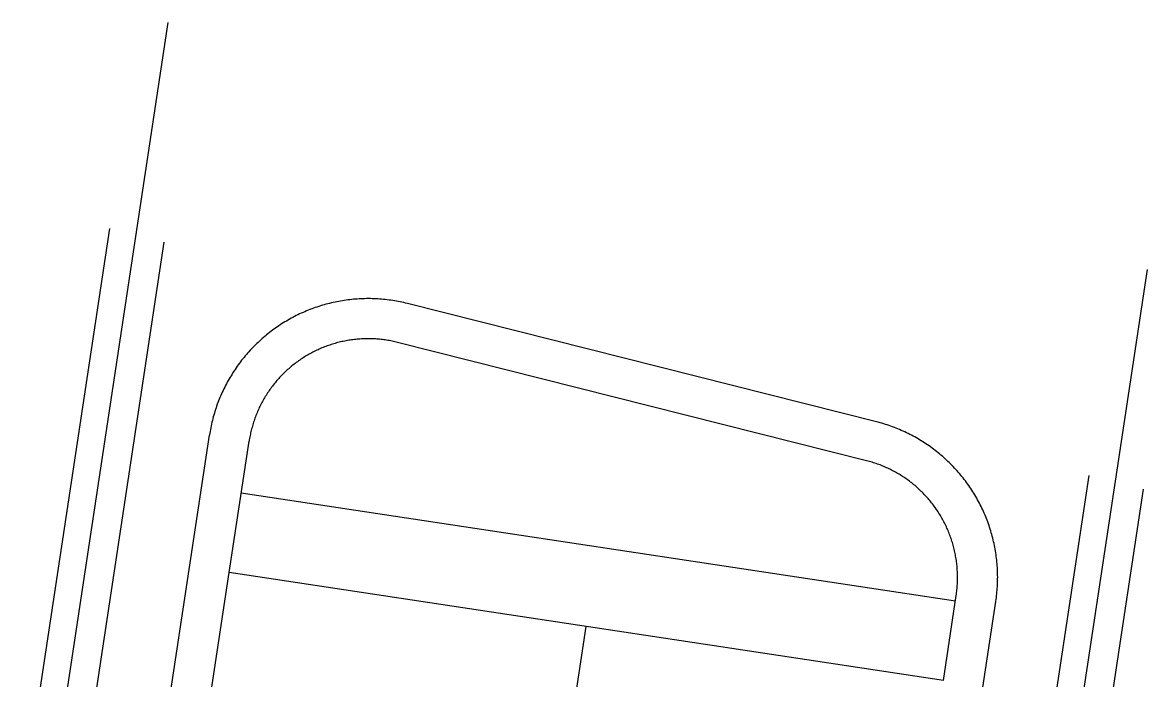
# Model space of a CAD drawing. Header units: metres. Extents: x 680594 to 684853, y 828874 to 830078.
# Drawn here: x 682711.6 to 682795.8, y 829692.7 to 829741.9 of the extents above; entities that cross this region are included whole.
import ezdxf

# ---------------------------------------------------------------- set-up
doc = ezdxf.new("R2010")
doc.units = ezdxf.units.M
doc.layers.add('PLOT_LINES', color=7, linetype='Continuous')

msp = doc.modelspace()

# ---------------------------------------------------------------- linework, layer by layer
at = {"layer": 'PLOT_LINES'}
for points in [[(682690.367, 829529.224), (682722.522, 829741.898)], [(682690.367, 829529.224), (682722.522, 829741.898)], [(682689.71, 829538.256), (682718.171, 829726.494)], [(682689.71, 829538.256), (682718.171, 829726.494)], [(682692.569, 829529.267), (682722.234, 829725.469)], [(682692.569, 829529.267), (682722.234, 829725.469)], [(682765.291, 829521.937), (682795.753, 829723.419)], [(682765.291, 829521.937), (682795.753, 829723.419)], [(682740.416, 829720.881), (682740.28, 829720.914), (682740.143, 829720.946), (682740.007, 829720.977), (682739.87, 829721.005), (682739.732, 829721.032), (682739.595, 829721.058), (682739.457, 829721.082), (682739.319, 829721.104), (682739.18, 829721.125), (682739.042, 829721.144), (682738.903, 829721.161), (682738.764, 829721.177), (682738.624, 829721.191), (682738.485, 829721.204), (682738.346, 829721.214), (682738.206, 829721.224), (682738.066, 829721.231), (682737.926, 829721.237), (682737.786, 829721.242), (682737.646, 829721.245), (682737.506, 829721.246), (682737.367, 829721.245), (682737.227, 829721.243), (682737.087, 829721.239), (682736.947, 829721.234), (682736.807, 829721.227), (682736.667, 829721.218), (682736.528, 829721.208), (682736.388, 829721.196), (682736.249, 829721.182), (682736.11, 829721.167), (682735.971, 829721.151), (682735.832, 829721.132), (682735.694, 829721.112), (682735.555, 829721.09), (682735.417, 829721.067), (682735.28, 829721.042), (682735.142, 829721.016), (682735.005, 829720.988), (682734.868, 829720.958), (682734.732, 829720.927), (682734.596, 829720.894), (682734.46, 829720.86), (682734.325, 829720.824), (682734.19, 829720.786), (682734.056, 829720.747), (682733.922, 829720.706), (682733.788, 829720.664), (682733.655, 829720.62), (682733.523, 829720.575), (682733.391, 829720.528), (682733.26, 829720.479), (682733.129, 829720.429), (682732.999, 829720.378), (682732.869, 829720.325), (682732.74, 829720.27), (682732.612, 829720.214), (682732.485, 829720.157), (682732.358, 829720.098), (682732.231, 829720.037), (682732.106, 829719.975), (682731.981, 829719.912), (682731.857, 829719.847), (682731.734, 829719.781), (682731.611, 829719.713), (682731.49, 829719.644), (682731.369, 829719.573), (682731.249, 829719.501), (682731.13, 829719.428), (682731.011, 829719.353), (682730.894, 829719.277), (682730.777, 829719.2), (682730.662, 829719.121), (682730.547, 829719.041), (682730.433, 829718.959), (682730.32, 829718.876), (682730.208, 829718.792), (682730.098, 829718.707), (682729.988, 829718.62), (682729.879, 829718.532), (682729.771, 829718.442), (682729.664, 829718.352), (682729.559, 829718.26), (682729.454, 829718.167), (682729.351, 829718.073), (682729.248, 829717.978), (682729.147, 829717.881), (682729.047, 829717.783), (682728.948, 829717.684), (682728.85, 829717.584), (682728.753, 829717.483), (682728.658, 829717.381), (682728.564, 829717.277), (682728.47, 829717.173), (682728.379, 829717.067), (682728.288, 829716.96), (682728.199, 829716.853), (682728.111, 829716.744), (682728.024, 829716.634), (682727.938, 829716.523), (682727.854, 829716.411), (682727.771, 829716.299), (682727.689, 829716.185), (682727.609, 829716.07), (682727.53, 829715.955), (682727.453, 829715.838), (682727.376, 829715.721), (682727.302, 829715.603), (682727.228, 829715.483), (682727.156, 829715.363), (682727.085, 829715.243), (682727.016, 829715.121), (682726.948, 829714.999), (682726.882, 829714.875), (682726.817, 829714.751), (682726.754, 829714.627), (682726.692, 829714.501), (682726.631, 829714.375), (682726.572, 829714.248), (682726.514, 829714.121), (682726.458, 829713.992), (682726.404, 829713.863), (682726.351, 829713.734), (682726.299, 829713.604), (682726.249, 829713.473), (682726.2, 829713.342), (682726.153, 829713.21), (682726.108, 829713.078), (682726.064, 829712.945), (682726.022, 829712.811), (682725.981, 829712.677), (682725.942, 829712.543), (682725.904, 829712.408), (682725.868, 829712.273), (682725.833, 829712.137), (682725.8, 829712.001), (682725.769, 829711.865), (682725.739, 829711.728), (682725.711, 829711.591), (682725.684, 829711.454), (682725.66, 829711.316), (682725.636, 829711.178), (682725.614, 829711.04)], [(682740.416, 829720.881), (682740.28, 829720.914), (682740.143, 829720.946), (682740.007, 829720.977), (682739.87, 829721.005), (682739.732, 829721.032), (682739.595, 829721.058), (682739.457, 829721.082), (682739.319, 829721.104), (682739.18, 829721.125), (682739.042, 829721.144), (682738.903, 829721.161), (682738.764, 829721.177), (682738.624, 829721.191), (682738.485, 829721.204), (682738.346, 829721.214), (682738.206, 829721.224), (682738.066, 829721.231), (682737.926, 829721.237), (682737.786, 829721.242), (682737.646, 829721.245), (682737.506, 829721.246), (682737.367, 829721.245), (682737.227, 829721.243), (682737.087, 829721.239), (682736.947, 829721.234), (682736.807, 829721.227), (682736.667, 829721.218), (682736.528, 829721.208), (682736.388, 829721.196), (682736.249, 829721.182), (682736.11, 829721.167), (682735.971, 829721.151), (682735.832, 829721.132), (682735.694, 829721.112), (682735.555, 829721.09), (682735.417, 829721.067), (682735.28, 829721.042), (682735.142, 829721.016), (682735.005, 829720.988), (682734.868, 829720.958), (682734.732, 829720.927), (682734.596, 829720.894), (682734.46, 829720.86), (682734.325, 829720.824), (682734.19, 829720.786), (682734.056, 829720.747), (682733.922, 829720.706), (682733.788, 829720.664), (682733.655, 829720.62), (682733.523, 829720.575), (682733.391, 829720.528), (682733.26, 829720.479), (682733.129, 829720.429), (682732.999, 829720.378), (682732.869, 829720.325), (682732.74, 829720.27), (682732.612, 829720.214), (682732.485, 829720.157), (682732.358, 829720.098), (682732.231, 829720.037), (682732.106, 829719.975), (682731.981, 829719.912), (682731.857, 829719.847), (682731.734, 829719.781), (682731.611, 829719.713), (682731.49, 829719.644), (682731.369, 829719.573), (682731.249, 829719.501), (682731.13, 829719.428), (682731.011, 829719.353), (682730.894, 829719.277), (682730.777, 829719.2), (682730.662, 829719.121), (682730.547, 829719.041), (682730.433, 829718.959), (682730.32, 829718.876), (682730.208, 829718.792), (682730.098, 829718.707), (682729.988, 829718.62), (682729.879, 829718.532), (682729.771, 829718.442), (682729.664, 829718.352), (682729.559, 829718.26), (682729.454, 829718.167), (682729.351, 829718.073), (682729.248, 829717.978), (682729.147, 829717.881), (682729.047, 829717.783), (682728.948, 829717.684), (682728.85, 829717.584), (682728.753, 829717.483), (682728.658, 829717.381), (682728.564, 829717.277), (682728.47, 829717.173), (682728.379, 829717.067), (682728.288, 829716.96), (682728.199, 829716.853), (682728.111, 829716.744), (682728.024, 829716.634), (682727.938, 829716.523), (682727.854, 829716.411), (682727.771, 829716.299), (682727.689, 829716.185), (682727.609, 829716.07), (682727.53, 829715.955), (682727.453, 829715.838), (682727.376, 829715.721), (682727.302, 829715.603), (682727.228, 829715.483), (682727.156, 829715.363), (682727.085, 829715.243), (682727.016, 829715.121), (682726.948, 829714.999), (682726.882, 829714.875), (682726.817, 829714.751), (682726.754, 829714.627), (682726.692, 829714.501), (682726.631, 829714.375), (682726.572, 829714.248), (682726.514, 829714.121), (682726.458, 829713.992), (682726.404, 829713.863), (682726.351, 829713.734), (682726.299, 829713.604), (682726.249, 829713.473), (682726.2, 829713.342), (682726.153, 829713.21), (682726.108, 829713.078), (682726.064, 829712.945), (682726.022, 829712.811), (682725.981, 829712.677), (682725.942, 829712.543), (682725.904, 829712.408), (682725.868, 829712.273), (682725.833, 829712.137), (682725.8, 829712.001), (682725.769, 829711.865), (682725.739, 829711.728), (682725.711, 829711.591), (682725.684, 829711.454), (682725.66, 829711.316), (682725.636, 829711.178), (682725.614, 829711.04)], [(682775.487, 829712.031), (682740.416, 829720.881)], [(682775.487, 829712.031), (682740.416, 829720.881)], [(682739.682, 829717.972), (682739.58, 829717.997), (682739.477, 829718.021), (682739.375, 829718.044), (682739.272, 829718.065), (682739.169, 829718.086), (682739.066, 829718.105), (682738.963, 829718.123), (682738.859, 829718.139), (682738.755, 829718.155), (682738.651, 829718.169), (682738.547, 829718.182), (682738.443, 829718.194), (682738.338, 829718.205), (682738.234, 829718.214), (682738.129, 829718.222), (682738.024, 829718.229), (682737.919, 829718.235), (682737.815, 829718.24), (682737.71, 829718.243), (682737.605, 829718.245), (682737.5, 829718.246), (682737.395, 829718.245), (682737.29, 829718.244), (682737.185, 829718.241), (682737.08, 829718.237), (682736.975, 829718.232), (682736.87, 829718.225), (682736.766, 829718.217), (682736.661, 829718.208), (682736.557, 829718.198), (682736.452, 829718.187), (682736.348, 829718.174), (682736.244, 829718.161), (682736.14, 829718.146), (682736.036, 829718.129), (682735.933, 829718.112), (682735.83, 829718.093), (682735.726, 829718.073), (682735.624, 829718.052), (682735.521, 829718.03), (682735.419, 829718.007), (682735.317, 829717.982), (682735.215, 829717.956), (682735.113, 829717.929), (682735.012, 829717.901), (682734.912, 829717.872), (682734.811, 829717.841), (682734.711, 829717.809), (682734.611, 829717.776), (682734.512, 829717.742), (682734.413, 829717.707), (682734.315, 829717.671), (682734.217, 829717.633), (682734.119, 829717.595), (682734.022, 829717.555), (682733.925, 829717.514), (682733.829, 829717.472), (682733.733, 829717.429), (682733.638, 829717.385), (682733.543, 829717.339), (682733.449, 829717.293), (682733.356, 829717.245), (682733.263, 829717.197), (682733.17, 829717.147), (682733.078, 829717.096), (682732.987, 829717.044), (682732.897, 829716.991), (682732.806, 829716.937), (682732.717, 829716.882), (682732.628, 829716.826), (682732.54, 829716.769), (682732.453, 829716.711), (682732.366, 829716.652), (682732.28, 829716.592), (682732.195, 829716.531), (682732.11, 829716.469), (682732.026, 829716.405), (682731.943, 829716.341), (682731.861, 829716.276), (682731.779, 829716.21), (682731.698, 829716.143), (682731.618, 829716.075), (682731.539, 829716.007), (682731.461, 829715.937), (682731.383, 829715.866), (682731.306, 829715.795), (682731.23, 829715.722), (682731.155, 829715.649), (682731.081, 829715.575), (682731.007, 829715.5), (682730.935, 829715.424), (682730.863, 829715.347), (682730.793, 829715.269), (682730.723, 829715.191), (682730.654, 829715.112), (682730.586, 829715.032), (682730.519, 829714.951), (682730.453, 829714.869), (682730.388, 829714.787), (682730.324, 829714.704), (682730.26, 829714.62), (682730.198, 829714.535), (682730.137, 829714.45), (682730.077, 829714.364), (682730.018, 829714.278), (682729.959, 829714.19), (682729.902, 829714.102), (682729.846, 829714.013), (682729.791, 829713.924), (682729.737, 829713.834), (682729.684, 829713.743), (682729.632, 829713.652), (682729.581, 829713.56), (682729.531, 829713.468), (682729.483, 829713.375), (682729.435, 829713.281), (682729.389, 829713.187), (682729.343, 829713.093), (682729.299, 829712.997), (682729.256, 829712.902), (682729.214, 829712.806), (682729.173, 829712.709), (682729.133, 829712.612), (682729.094, 829712.514), (682729.057, 829712.416), (682729.02, 829712.318), (682728.985, 829712.219), (682728.951, 829712.12), (682728.918, 829712.02), (682728.886, 829711.92), (682728.855, 829711.82), (682728.826, 829711.719), (682728.798, 829711.618), (682728.771, 829711.516), (682728.745, 829711.415), (682728.72, 829711.312), (682728.697, 829711.21), (682728.674, 829711.108), (682728.653, 829711.005), (682728.633, 829710.902), (682728.615, 829710.798), (682728.597, 829710.695), (682728.581, 829710.591)], [(682739.682, 829717.972), (682739.58, 829717.997), (682739.477, 829718.021), (682739.375, 829718.044), (682739.272, 829718.065), (682739.169, 829718.086), (682739.066, 829718.105), (682738.963, 829718.123), (682738.859, 829718.139), (682738.755, 829718.155), (682738.651, 829718.169), (682738.547, 829718.182), (682738.443, 829718.194), (682738.338, 829718.205), (682738.234, 829718.214), (682738.129, 829718.222), (682738.024, 829718.229), (682737.919, 829718.235), (682737.815, 829718.24), (682737.71, 829718.243), (682737.605, 829718.245), (682737.5, 829718.246), (682737.395, 829718.245), (682737.29, 829718.244), (682737.185, 829718.241), (682737.08, 829718.237), (682736.975, 829718.232), (682736.87, 829718.225), (682736.766, 829718.217), (682736.661, 829718.208), (682736.557, 829718.198), (682736.452, 829718.187), (682736.348, 829718.174), (682736.244, 829718.161), (682736.14, 829718.146), (682736.036, 829718.129), (682735.933, 829718.112), (682735.83, 829718.093), (682735.726, 829718.073), (682735.624, 829718.052), (682735.521, 829718.03), (682735.419, 829718.007), (682735.317, 829717.982), (682735.215, 829717.956), (682735.113, 829717.929), (682735.012, 829717.901), (682734.912, 829717.872), (682734.811, 829717.841), (682734.711, 829717.809), (682734.611, 829717.776), (682734.512, 829717.742), (682734.413, 829717.707), (682734.315, 829717.671), (682734.217, 829717.633), (682734.119, 829717.595), (682734.022, 829717.555), (682733.925, 829717.514), (682733.829, 829717.472), (682733.733, 829717.429), (682733.638, 829717.385), (682733.543, 829717.339), (682733.449, 829717.293), (682733.356, 829717.245), (682733.263, 829717.197), (682733.17, 829717.147), (682733.078, 829717.096), (682732.987, 829717.044), (682732.897, 829716.991), (682732.806, 829716.937), (682732.717, 829716.882), (682732.628, 829716.826), (682732.54, 829716.769), (682732.453, 829716.711), (682732.366, 829716.652), (682732.28, 829716.592), (682732.195, 829716.531), (682732.11, 829716.469), (682732.026, 829716.405), (682731.943, 829716.341), (682731.861, 829716.276), (682731.779, 829716.21), (682731.698, 829716.143), (682731.618, 829716.075), (682731.539, 829716.007), (682731.461, 829715.937), (682731.383, 829715.866), (682731.306, 829715.795), (682731.23, 829715.722), (682731.155, 829715.649), (682731.081, 829715.575), (682731.007, 829715.5), (682730.935, 829715.424), (682730.863, 829715.347), (682730.793, 829715.269), (682730.723, 829715.191), (682730.654, 829715.112), (682730.586, 829715.032), (682730.519, 829714.951), (682730.453, 829714.869), (682730.388, 829714.787), (682730.324, 829714.704), (682730.26, 829714.62), (682730.198, 829714.535), (682730.137, 829714.45), (682730.077, 829714.364), (682730.018, 829714.278), (682729.959, 829714.19), (682729.902, 829714.102), (682729.846, 829714.013), (682729.791, 829713.924), (682729.737, 829713.834), (682729.684, 829713.743), (682729.632, 829713.652), (682729.581, 829713.56), (682729.531, 829713.468), (682729.483, 829713.375), (682729.435, 829713.281), (682729.389, 829713.187), (682729.343, 829713.093), (682729.299, 829712.997), (682729.256, 829712.902), (682729.214, 829712.806), (682729.173, 829712.709), (682729.133, 829712.612), (682729.094, 829712.514), (682729.057, 829712.416), (682729.02, 829712.318), (682728.985, 829712.219), (682728.951, 829712.12), (682728.918, 829712.02), (682728.886, 829711.92), (682728.855, 829711.82), (682728.826, 829711.719), (682728.798, 829711.618), (682728.771, 829711.516), (682728.745, 829711.415), (682728.72, 829711.312), (682728.697, 829711.21), (682728.674, 829711.108), (682728.653, 829711.005), (682728.633, 829710.902), (682728.615, 829710.798), (682728.597, 829710.695), (682728.581, 829710.591)], [(682774.753, 829709.122), (682739.682, 829717.972)], [(682774.753, 829709.122), (682739.682, 829717.972)], [(682784.416, 829698.602), (682784.436, 829698.741), (682784.455, 829698.88), (682784.472, 829699.019), (682784.487, 829699.159), (682784.5, 829699.299), (682784.512, 829699.438), (682784.523, 829699.578), (682784.532, 829699.719), (682784.539, 829699.859), (682784.544, 829699.999), (682784.548, 829700.139), (682784.55, 829700.28), (682784.551, 829700.42), (682784.55, 829700.56), (682784.547, 829700.701), (682784.542, 829700.841), (682784.536, 829700.981), (682784.529, 829701.121), (682784.52, 829701.261), (682784.509, 829701.401), (682784.496, 829701.541), (682784.482, 829701.681), (682784.466, 829701.82), (682784.448, 829701.959), (682784.429, 829702.098), (682784.409, 829702.237), (682784.386, 829702.376), (682784.362, 829702.514), (682784.337, 829702.652), (682784.31, 829702.79), (682784.281, 829702.927), (682784.25, 829703.064), (682784.218, 829703.201), (682784.185, 829703.337), (682784.15, 829703.473), (682784.113, 829703.608), (682784.074, 829703.743), (682784.035, 829703.878), (682783.993, 829704.012), (682783.95, 829704.146), (682783.905, 829704.279), (682783.859, 829704.411), (682783.811, 829704.543), (682783.762, 829704.674), (682783.711, 829704.805), (682783.659, 829704.936), (682783.605, 829705.065), (682783.55, 829705.194), (682783.493, 829705.322), (682783.435, 829705.45), (682783.375, 829705.577), (682783.313, 829705.703), (682783.251, 829705.829), (682783.186, 829705.954), (682783.121, 829706.078), (682783.053, 829706.201), (682782.985, 829706.323), (682782.915, 829706.445), (682782.843, 829706.566), (682782.77, 829706.686), (682782.696, 829706.805), (682782.62, 829706.923), (682782.543, 829707.04), (682782.465, 829707.157), (682782.385, 829707.272), (682782.304, 829707.387), (682782.222, 829707.5), (682782.138, 829707.613), (682782.053, 829707.725), (682781.967, 829707.835), (682781.879, 829707.945), (682781.79, 829708.053), (682781.7, 829708.161), (682781.608, 829708.267), (682781.516, 829708.373), (682781.422, 829708.477), (682781.327, 829708.58), (682781.23, 829708.682), (682781.133, 829708.783), (682781.034, 829708.883), (682780.934, 829708.982), (682780.833, 829709.079), (682780.731, 829709.175), (682780.628, 829709.271), (682780.524, 829709.364), (682780.418, 829709.457), (682780.312, 829709.548), (682780.204, 829709.639), (682780.096, 829709.727), (682779.986, 829709.815), (682779.875, 829709.901), (682779.764, 829709.986), (682779.651, 829710.07), (682779.537, 829710.152), (682779.423, 829710.234), (682779.307, 829710.313), (682779.191, 829710.392), (682779.073, 829710.469), (682778.955, 829710.544), (682778.836, 829710.618), (682778.716, 829710.691), (682778.595, 829710.763), (682778.473, 829710.833), (682778.351, 829710.901), (682778.228, 829710.968), (682778.104, 829711.034), (682777.979, 829711.098), (682777.853, 829711.161), (682777.727, 829711.222), (682777.6, 829711.282), (682777.472, 829711.34), (682777.344, 829711.397), (682777.215, 829711.452), (682777.086, 829711.506), (682776.955, 829711.558), (682776.824, 829711.609), (682776.693, 829711.658), (682776.561, 829711.706), (682776.428, 829711.752), (682776.295, 829711.797), (682776.162, 829711.84), (682776.028, 829711.881), (682775.893, 829711.921), (682775.758, 829711.959), (682775.623, 829711.996), (682775.487, 829712.031)], [(682784.416, 829698.602), (682784.436, 829698.741), (682784.455, 829698.88), (682784.472, 829699.019), (682784.487, 829699.159), (682784.5, 829699.299), (682784.512, 829699.438), (682784.523, 829699.578), (682784.532, 829699.719), (682784.539, 829699.859), (682784.544, 829699.999), (682784.548, 829700.139), (682784.55, 829700.28), (682784.551, 829700.42), (682784.55, 829700.56), (682784.547, 829700.701), (682784.542, 829700.841), (682784.536, 829700.981), (682784.529, 829701.121), (682784.52, 829701.261), (682784.509, 829701.401), (682784.496, 829701.541), (682784.482, 829701.681), (682784.466, 829701.82), (682784.448, 829701.959), (682784.429, 829702.098), (682784.409, 829702.237), (682784.386, 829702.376), (682784.362, 829702.514), (682784.337, 829702.652), (682784.31, 829702.79), (682784.281, 829702.927), (682784.25, 829703.064), (682784.218, 829703.201), (682784.185, 829703.337), (682784.15, 829703.473), (682784.113, 829703.608), (682784.074, 829703.743), (682784.035, 829703.878), (682783.993, 829704.012), (682783.95, 829704.146), (682783.905, 829704.279), (682783.859, 829704.411), (682783.811, 829704.543), (682783.762, 829704.674), (682783.711, 829704.805), (682783.659, 829704.936), (682783.605, 829705.065), (682783.55, 829705.194), (682783.493, 829705.322), (682783.435, 829705.45), (682783.375, 829705.577), (682783.313, 829705.703), (682783.251, 829705.829), (682783.186, 829705.954), (682783.121, 829706.078), (682783.053, 829706.201), (682782.985, 829706.323), (682782.915, 829706.445), (682782.843, 829706.566), (682782.77, 829706.686), (682782.696, 829706.805), (682782.62, 829706.923), (682782.543, 829707.04), (682782.465, 829707.157), (682782.385, 829707.272), (682782.304, 829707.387), (682782.222, 829707.5), (682782.138, 829707.613), (682782.053, 829707.725), (682781.967, 829707.835), (682781.879, 829707.945), (682781.79, 829708.053), (682781.7, 829708.161), (682781.608, 829708.267), (682781.516, 829708.373), (682781.422, 829708.477), (682781.327, 829708.58), (682781.23, 829708.682), (682781.133, 829708.783), (682781.034, 829708.883), (682780.934, 829708.982), (682780.833, 829709.079), (682780.731, 829709.175), (682780.628, 829709.271), (682780.524, 829709.364), (682780.418, 829709.457), (682780.312, 829709.548), (682780.204, 829709.639), (682780.096, 829709.727), (682779.986, 829709.815), (682779.875, 829709.901), (682779.764, 829709.986), (682779.651, 829710.07), (682779.537, 829710.152), (682779.423, 829710.234), (682779.307, 829710.313), (682779.191, 829710.392), (682779.073, 829710.469), (682778.955, 829710.544), (682778.836, 829710.618), (682778.716, 829710.691), (682778.595, 829710.763), (682778.473, 829710.833), (682778.351, 829710.901), (682778.228, 829710.968), (682778.104, 829711.034), (682777.979, 829711.098), (682777.853, 829711.161), (682777.727, 829711.222), (682777.6, 829711.282), (682777.472, 829711.34), (682777.344, 829711.397), (682777.215, 829711.452), (682777.086, 829711.506), (682776.955, 829711.558), (682776.824, 829711.609), (682776.693, 829711.658), (682776.561, 829711.706), (682776.428, 829711.752), (682776.295, 829711.797), (682776.162, 829711.84), (682776.028, 829711.881), (682775.893, 829711.921), (682775.758, 829711.959), (682775.623, 829711.996), (682775.487, 829712.031)], [(682712.089, 829621.582), (682725.614, 829711.04)], [(682712.089, 829621.582), (682725.614, 829711.04)], [(682727.094, 829700.761), (682728.581, 829710.591)], [(682727.094, 829700.761), (682728.581, 829710.591)], [(682781.45, 829699.051), (682781.465, 829699.155), (682781.479, 829699.259), (682781.491, 829699.364), (682781.503, 829699.468), (682781.513, 829699.573), (682781.522, 829699.678), (682781.53, 829699.783), (682781.536, 829699.888), (682781.542, 829699.993), (682781.546, 829700.098), (682781.549, 829700.203), (682781.55, 829700.309), (682781.551, 829700.414), (682781.55, 829700.519), (682781.548, 829700.624), (682781.545, 829700.73), (682781.54, 829700.835), (682781.534, 829700.94), (682781.527, 829701.045), (682781.519, 829701.15), (682781.51, 829701.255), (682781.499, 829701.359), (682781.487, 829701.464), (682781.474, 829701.568), (682781.46, 829701.673), (682781.444, 829701.777), (682781.427, 829701.881), (682781.409, 829701.985), (682781.39, 829702.088), (682781.37, 829702.191), (682781.348, 829702.294), (682781.325, 829702.397), (682781.301, 829702.5), (682781.276, 829702.602), (682781.25, 829702.704), (682781.222, 829702.805), (682781.194, 829702.906), (682781.164, 829703.007), (682781.132, 829703.108), (682781.1, 829703.208), (682781.067, 829703.308), (682781.032, 829703.407), (682780.996, 829703.506), (682780.959, 829703.605), (682780.921, 829703.703), (682780.882, 829703.801), (682780.842, 829703.898), (682780.8, 829703.995), (682780.757, 829704.091), (682780.714, 829704.187), (682780.669, 829704.282), (682780.623, 829704.376), (682780.576, 829704.471), (682780.527, 829704.564), (682780.478, 829704.657), (682780.428, 829704.75), (682780.376, 829704.841), (682780.324, 829704.933), (682780.27, 829705.023), (682780.215, 829705.113), (682780.16, 829705.203), (682780.103, 829705.291), (682780.045, 829705.379), (682779.986, 829705.466), (682779.927, 829705.553), (682779.866, 829705.639), (682779.804, 829705.724), (682779.741, 829705.809), (682779.677, 829705.892), (682779.613, 829705.975), (682779.547, 829706.058), (682779.48, 829706.139), (682779.413, 829706.22), (682779.344, 829706.3), (682779.274, 829706.379), (682779.204, 829706.457), (682779.133, 829706.534), (682779.06, 829706.611), (682778.987, 829706.686), (682778.913, 829706.761), (682778.838, 829706.835), (682778.763, 829706.908), (682778.686, 829706.981), (682778.609, 829707.052), (682778.53, 829707.122), (682778.451, 829707.192), (682778.371, 829707.26), (682778.291, 829707.328), (682778.209, 829707.395), (682778.127, 829707.46), (682778.044, 829707.525), (682777.96, 829707.589), (682777.876, 829707.652), (682777.791, 829707.713), (682777.705, 829707.774), (682777.618, 829707.834), (682777.531, 829707.893), (682777.443, 829707.95), (682777.354, 829708.007), (682777.265, 829708.063), (682777.175, 829708.117), (682777.084, 829708.171), (682776.993, 829708.223), (682776.901, 829708.275), (682776.809, 829708.325), (682776.715, 829708.374), (682776.622, 829708.423), (682776.528, 829708.47), (682776.433, 829708.516), (682776.338, 829708.56), (682776.242, 829708.604), (682776.146, 829708.647), (682776.049, 829708.688), (682775.952, 829708.729), (682775.854, 829708.768), (682775.756, 829708.806), (682775.657, 829708.843), (682775.558, 829708.879), (682775.459, 829708.913), (682775.359, 829708.947), (682775.259, 829708.979), (682775.158, 829709.01), (682775.058, 829709.04), (682774.956, 829709.069), (682774.855, 829709.096), (682774.753, 829709.122)], [(682781.45, 829699.051), (682781.465, 829699.155), (682781.479, 829699.259), (682781.491, 829699.364), (682781.503, 829699.468), (682781.513, 829699.573), (682781.522, 829699.678), (682781.53, 829699.783), (682781.536, 829699.888), (682781.542, 829699.993), (682781.546, 829700.098), (682781.549, 829700.203), (682781.55, 829700.309), (682781.551, 829700.414), (682781.55, 829700.519), (682781.548, 829700.624), (682781.545, 829700.73), (682781.54, 829700.835), (682781.534, 829700.94), (682781.527, 829701.045), (682781.519, 829701.15), (682781.51, 829701.255), (682781.499, 829701.359), (682781.487, 829701.464), (682781.474, 829701.568), (682781.46, 829701.673), (682781.444, 829701.777), (682781.427, 829701.881), (682781.409, 829701.985), (682781.39, 829702.088), (682781.37, 829702.191), (682781.348, 829702.294), (682781.325, 829702.397), (682781.301, 829702.5), (682781.276, 829702.602), (682781.25, 829702.704), (682781.222, 829702.805), (682781.194, 829702.906), (682781.164, 829703.007), (682781.132, 829703.108), (682781.1, 829703.208), (682781.067, 829703.308), (682781.032, 829703.407), (682780.996, 829703.506), (682780.959, 829703.605), (682780.921, 829703.703), (682780.882, 829703.801), (682780.842, 829703.898), (682780.8, 829703.995), (682780.757, 829704.091), (682780.714, 829704.187), (682780.669, 829704.282), (682780.623, 829704.376), (682780.576, 829704.471), (682780.527, 829704.564), (682780.478, 829704.657), (682780.428, 829704.75), (682780.376, 829704.841), (682780.324, 829704.933), (682780.27, 829705.023), (682780.215, 829705.113), (682780.16, 829705.203), (682780.103, 829705.291), (682780.045, 829705.379), (682779.986, 829705.466), (682779.927, 829705.553), (682779.866, 829705.639), (682779.804, 829705.724), (682779.741, 829705.809), (682779.677, 829705.892), (682779.613, 829705.975), (682779.547, 829706.058), (682779.48, 829706.139), (682779.413, 829706.22), (682779.344, 829706.3), (682779.274, 829706.379), (682779.204, 829706.457), (682779.133, 829706.534), (682779.06, 829706.611), (682778.987, 829706.686), (682778.913, 829706.761), (682778.838, 829706.835), (682778.763, 829706.908), (682778.686, 829706.981), (682778.609, 829707.052), (682778.53, 829707.122), (682778.451, 829707.192), (682778.371, 829707.26), (682778.291, 829707.328), (682778.209, 829707.395), (682778.127, 829707.46), (682778.044, 829707.525), (682777.96, 829707.589), (682777.876, 829707.652), (682777.791, 829707.713), (682777.705, 829707.774), (682777.618, 829707.834), (682777.531, 829707.893), (682777.443, 829707.95), (682777.354, 829708.007), (682777.265, 829708.063), (682777.175, 829708.117), (682777.084, 829708.171), (682776.993, 829708.223), (682776.901, 829708.275), (682776.809, 829708.325), (682776.715, 829708.374), (682776.622, 829708.423), (682776.528, 829708.47), (682776.433, 829708.516), (682776.338, 829708.56), (682776.242, 829708.604), (682776.146, 829708.647), (682776.049, 829708.688), (682775.952, 829708.729), (682775.854, 829708.768), (682775.756, 829708.806), (682775.657, 829708.843), (682775.558, 829708.879), (682775.459, 829708.913), (682775.359, 829708.947), (682775.259, 829708.979), (682775.158, 829709.01), (682775.058, 829709.04), (682774.956, 829709.069), (682774.855, 829709.096), (682774.753, 829709.122)], [(682765.113, 829534.14), (682791.402, 829708.015)], [(682765.113, 829534.14), (682791.402, 829708.015)], [(682769.185, 829533.18), (682795.464, 829706.99)], [(682769.185, 829533.18), (682795.464, 829706.99)], [(682781.385, 829698.621), (682727.991, 829706.694)], [(682781.385, 829698.621), (682727.991, 829706.694)], [(682715.055, 829621.133), (682727.094, 829700.761)], [(682715.055, 829621.133), (682727.094, 829700.761)], [(682780.488, 829692.688), (682727.094, 829700.761)], [(682780.488, 829692.688), (682727.094, 829700.761)], [(682771.501, 829613.182), (682784.416, 829698.602)], [(682771.501, 829613.182), (682784.416, 829698.602)], [(682780.488, 829692.688), (682781.45, 829699.051)], [(682780.488, 829692.688), (682781.45, 829699.051)], [(682740.465, 829608.586), (682753.791, 829696.725)], [(682740.465, 829608.586), (682753.791, 829696.725)]]:
    msp.add_lwpolyline(points, dxfattribs=at)

doc.saveas('drawing.dxf')
